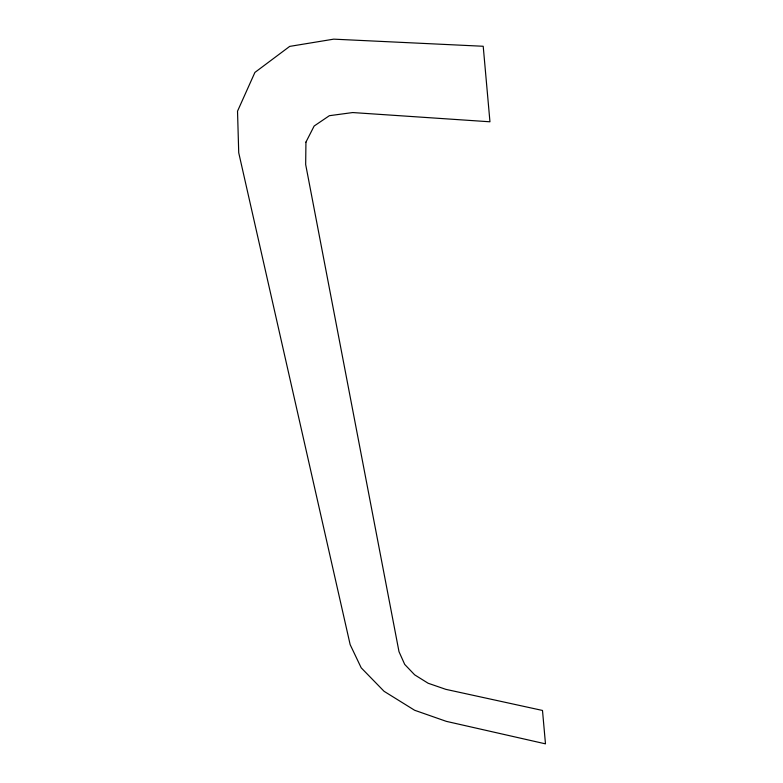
<?xml version="1.0" encoding="UTF-8"?>
<svg xmlns="http://www.w3.org/2000/svg" width="783" height="783" viewBox="0 0 783 783"><rect width="100%" height="100%" fill="white"/><g stroke="black" fill="none" stroke-linecap="round" stroke-linejoin="round"><path stroke-width="1.17" d="M305.938 142.105L305.673 164.508L398.997 651.662L404.713 664.424L414.657 674.838L428.154 683.256L445.811 689.343L542.492 710.455L545.477 743.85L446.32 721.358L414.618 710.259L384.081 691.311L361.198 667.811L350.158 644.634L238.727 152.744L237.523 111.186L254.906 72.427L289.7 46.393L333.715 39.15L483.209 46.266L489.952 121.786L352.702 112.556L329.369 115.698L314.159 126.014L305.938 142.105"/></g></svg>
